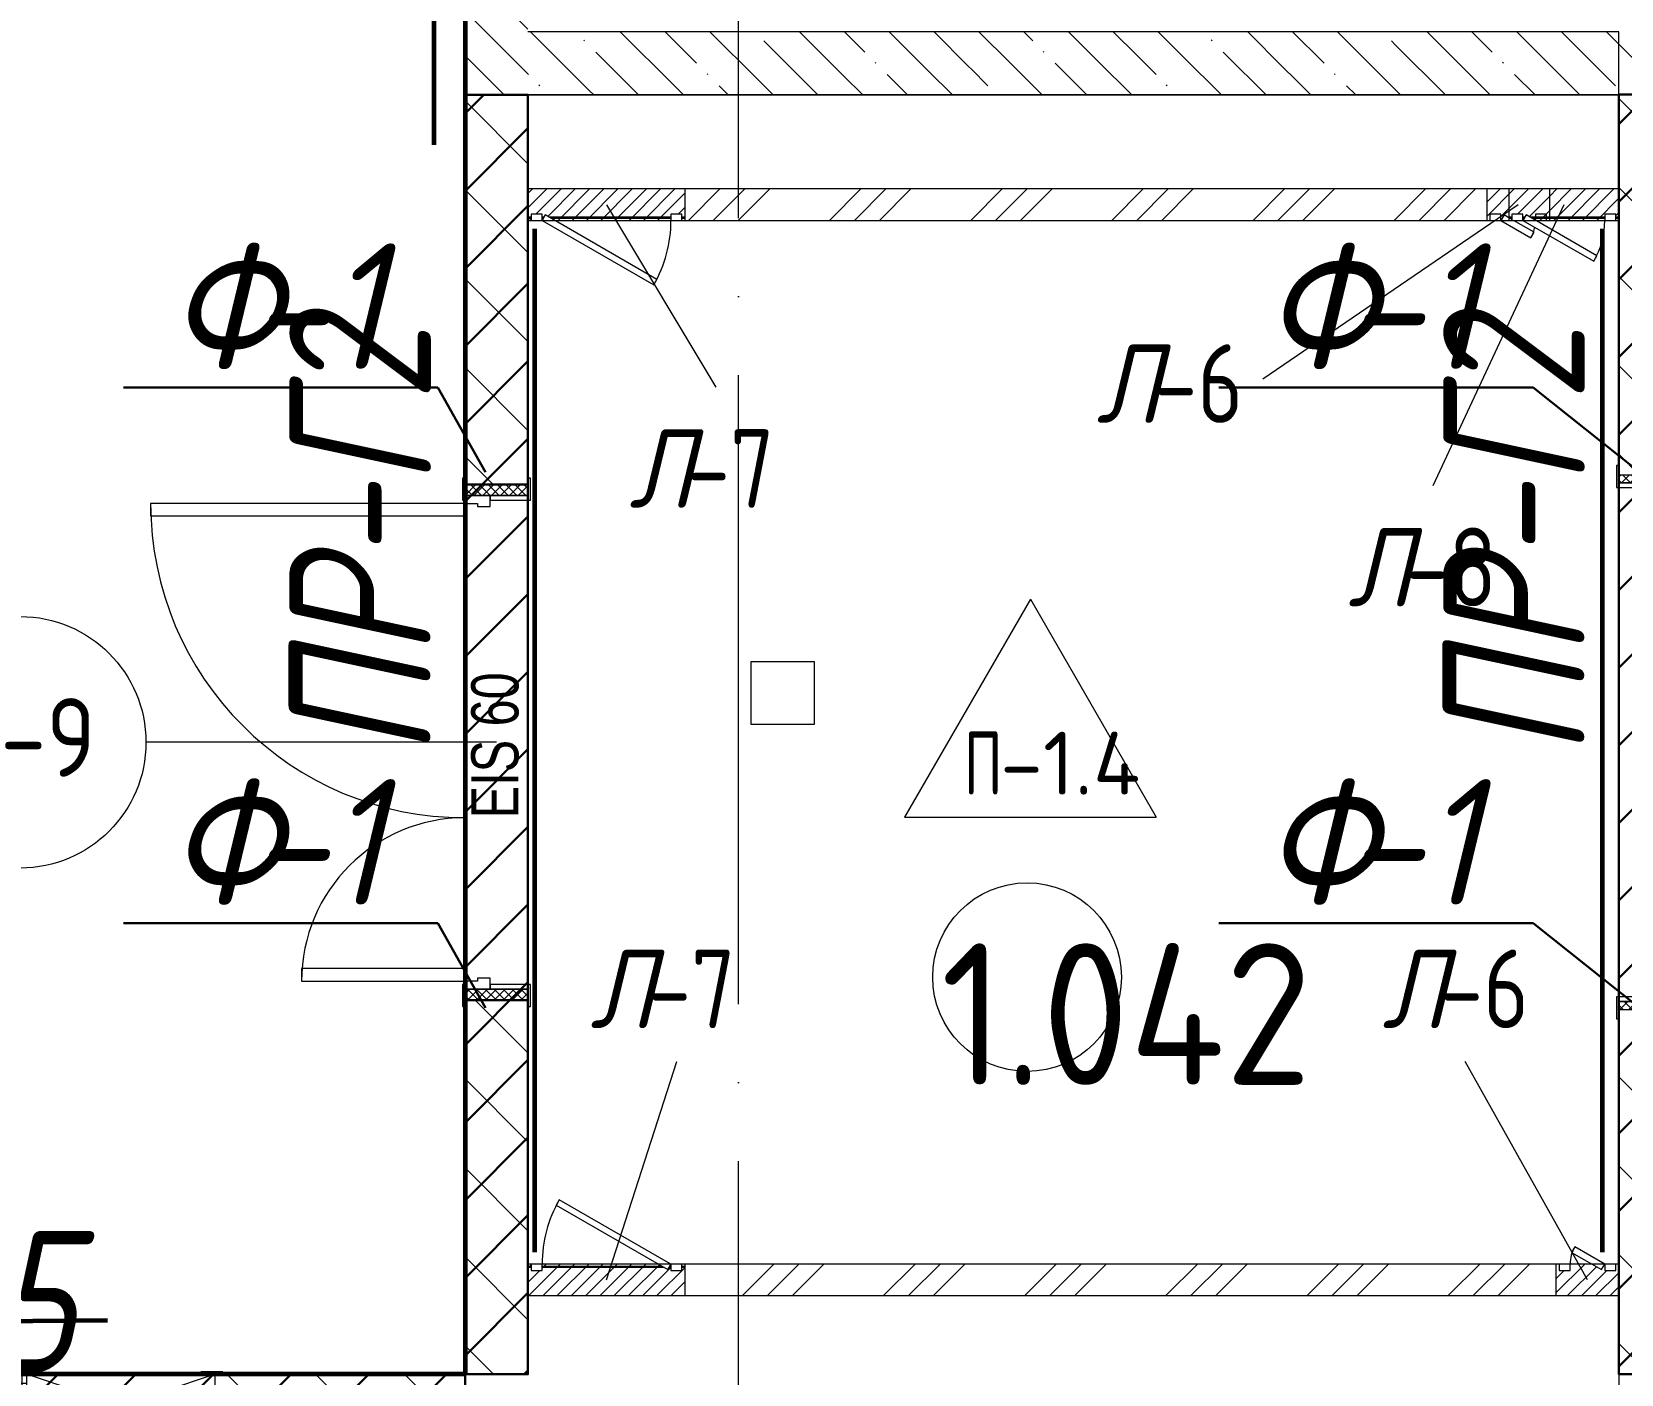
# Model space of a CAD drawing. Header units: millimetres. Extents: x -592259 to 288321, y -552984 to 293768.
# Drawn here: x 84840 to 89895, y 45905 to 50175 of the extents above; entities that cross this region are included whole.
import ezdxf

# ---------------------------------------------------------------- set-up
doc = ezdxf.new("R2010")
doc.units = ezdxf.units.MM
doc.linetypes.add('ADSK_Линия сетки', pattern=[2500, 2000, -250, 0, -250])
for name, color, linetype, lineweight in [('0.1) Блок 3 вып', 6, 'Continuous', 30), ('2.3)Фарх 3 выполн.', 160, 'Continuous', 30), ('3.3) Перемычки 3 выполн', 5, 'Continuous', 30), ('4.1) Штук. 3.1 вып', 6, 'Continuous', 60), ('A-AREA-____-IDEN', 250, 'Continuous', 9), ('A-DETL-GENF-OTLN', 250, 'Continuous', 5), ('A-DOOR-____-IDEN', 250, 'Continuous', 9), ('A-DOOR-____-MCUT', 250, 'Continuous', 5), ('A-DOOR-____-OTLN', 250, 'Continuous', 5), ('A-DOOR-FRAM-MCUT', 250, 'Continuous', 5), ('A-DOOR-FRAM-OTLN', 250, 'Continuous', 5), ('A-DOOR-GLAZ-MCUT', 250, 'Continuous', 5), ('A-FLOR-____-IDEN', 250, 'Continuous', 9), ('A-FLOR-____-OTLN', 250, 'Continuous', 9), ('A-GENM-____-MCUT', 250, 'Continuous', 25), ('A-GENM-____-OTLN', 250, 'Continuous', 9), ('A-GLAZ-____-OTLN', 250, 'Continuous', 5), ('A-WALL-____-MCUT', 250, 'Continuous', 13), ('A-WALL-____-PATT', 250, 'Continuous', 13), ('I-WALL-____-OTLN', 250, 'Continuous', 9), ('S-GRID-____-OTLN', 250, 'Continuous', 9)]:
    doc.layers.add(name, color=color, linetype=linetype, lineweight=lineweight)
doc.styles.add('Arial Narrow', font='ARIALN.TTF', dxfattribs={"width": 0.9, "height": 150})
doc.styles.add('GOST Common_1', font='', dxfattribs={"width": 0.9, "height": 250})
doc.styles.add('ISOCPEUR_1', font='isocpeur.ttf', dxfattribs={"width": 0.9, "height": 250})
doc.styles.add('ISOCPEUR_2', font='isocpeur.ttf', dxfattribs={"height": 160})
doc.styles.add('ISOCPEUR_I', font='isocpeui.ttf', dxfattribs={"width": 0.9, "height": 12.5})
doc.styles.add('ISOCPEUR_I_1', font='ГОСТ тип А.ttf', dxfattribs={"height": 2500})
doc.styles.get('GOST Common_1').set_extended_font_data('GOST Common')
pattern_1 = [(135, (12287.91, -0.0006), (-141.42136, -141.42136), [])]
pattern_2 = [(45, (12287.9, -0.0006), (-224.5064, 224.5064), []), (45, (12367.3, -0.0006), (0, 449.0128), []), (45, (12208.54, -0.0006), (0, 449.0128), [])]
pattern_3 = [(135, (12287.91, -0.0006), (-142.5612, -142.5612), []), (135, (12430.48, -0.0006), (-142.5612, -142.5612), [252.016, -50.403, 3.353, -47.05])]
pattern_4 = [(45, (125, 0), (-22.6274, 22.6274), [])]

# ---------------------------------------------------------------- blocks, each defined once
blk = doc.blocks.new('Дверь_СКБ_2Ст_Внутренняя1 - Н_Д-9_1700x2100h_Умывальные-42040164-АР1_Маркировочный план 1 этажа С2и3')
at = {"layer": 'A-DOOR-____-OTLN'}
h = blk.add_hatch(dxfattribs=at)
h.set_pattern_fill('FP_24', color=256, style=0, pattern_type=2)
h.set_pattern_definition([(135, (1491.41, 164.685), (-14.14214, -14.14214), []), (225, (1491.41, 164.685), (14.14214, -14.14214), [])])
h.paths.add_polyline_path([(797.5, -100), (832.5, -100), (832.5, 100), (797.5, 100), (797.5, 25.4)])
at = {"layer": 'A-DOOR-FRAM-OTLN'}
h = blk.add_hatch(dxfattribs=at)
h.set_pattern_fill('FP_25', color=256, style=0, pattern_type=2)
h.set_pattern_definition([(45, (-631.384, 164.685), (-14.1421, 14.1421), []), (135, (-631.384, 164.685), (-14.1421, -14.1421), [])])
h.paths.add_polyline_path([(-807.5, 100), (-807.5, -100), (-772.5, -100), (-772.5, 100)])
at = {"layer": 'A-DOOR-____-MCUT'}
for p, q in [((772.5, 1100), (732.5, 1100)), ((732.5, 1100), (732.5, 100)), ((772.5, 100), (772.5, 1100)), ((-747.5, 620), (-747.5, 100)), ((-707.5, 620), (-747.5, 620)), ((-707.5, 100), (-707.5, 620)), ((-747.5, 100), (-707.5, 100)), ((732.5, 100), (772.5, 100))]:
    blk.add_line(p, q, dxfattribs=at)
at = {"layer": 'A-DOOR-____-OTLN'}
for centre, radius, start, end in [((772.5, 100), 1000, 90, 180), ((-747.5, 100), 520, 0, 90)]:
    blk.add_arc(centre, radius, start, end, dxfattribs=at)
at = {"layer": 'A-DOOR-FRAM-MCUT'}
for p, q in [((-757.5, 108), (-827.5, 108)), ((-827.5, 108), (-827.5, 100)), ((-757.5, 100), (-757.5, 108)), ((852.5, 108), (782.5, 108)), ((782.5, 108), (782.5, 100)), ((852.5, 100), (852.5, 108)), ((-827.5, 100), (-757.5, 100)), ((-772.5, 100), (-807.5, 100)), ((-807.5, 100), (-807.5, -100)), ((-747.5, 100), (-772.5, 100)), ((-772.5, 100), (-772.5, 20)), ((-772.5, -100), (-772.5, 100)), ((-757.5, 100), (-772.5, 100)), ((-772.5, 100), (-772.5, 99)), ((-772.5, 99), (-757.5, 99)), ((-757.5, 99), (-757.5, 100)), ((-747.5, 60), (-747.5, 100)), ((-737.5, 60), (-747.5, 60)), ((-737.5, 20), (-737.5, 60)), ((772.5, 60), (762.5, 60)), ((762.5, 60), (762.5, 20)), ((772.5, 100), (772.5, 60)), ((797.5, 100), (772.5, 100)), ((797.5, 100), (782.5, 100)), ((782.5, 100), (782.5, 99)), ((782.5, 100), (852.5, 100)), ((782.5, 99), (797.5, 99)), ((797.5, 20), (797.5, 100)), ((832.5, 100), (797.5, 100)), ((797.5, 100), (797.5, -100)), ((797.5, 99), (797.5, 100)), ((832.5, -100), (832.5, 100)), ((-772.5, 20), (-737.5, 20)), ((-757.5, 20), (-772.5, 20)), ((-772.5, 20), (-772.5, -100)), ((-757.5, -100), (-757.5, 20)), ((762.5, 20), (797.5, 20)), ((797.5, 20), (782.5, 20)), ((782.5, 20), (782.5, -100)), ((797.5, -100), (797.5, 20)), ((-757.5, -100), (-827.5, -100)), ((-827.5, -100), (-827.5, -108)), ((-807.5, -100), (-772.5, -100)), ((-772.5, -100), (-757.5, -100)), ((-757.5, -108), (-757.5, -100)), ((782.5, -100), (797.5, -100)), ((852.5, -100), (782.5, -100)), ((782.5, -100), (782.5, -108)), ((797.5, -100), (832.5, -100)), ((852.5, -108), (852.5, -100)), ((-827.5, -108), (-757.5, -108)), ((782.5, -108), (852.5, -108))]:
    blk.add_line(p, q, dxfattribs=at)
blk = doc.blocks.new('Дверь_СКБ_2Ст_Внутренняя1 - Н_ВВ-6_1700x2100h_Обеденный зал-42039571-АР1_Маркировочный план 1 этажа С2и3')
at = {"layer": 'A-DOOR-____-OTLN'}
h = blk.add_hatch(dxfattribs=at)
h.set_pattern_fill('FP_46', color=256, style=0, pattern_type=2)
h.set_pattern_definition([(135, (1451.41, 164.685), (-14.14214, -14.14214), []), (225, (1451.41, 164.685), (14.14214, -14.14214), [])])
h.paths.add_polyline_path([(862.5, -100), (862.5, 100), (837.5, 100), (837.5, -100)])
at = {"layer": 'A-DOOR-FRAM-OTLN'}
h = blk.add_hatch(dxfattribs=at)
h.set_pattern_fill('FP_47', color=256, style=0, pattern_type=2)
h.set_pattern_definition([(45, (-671.384, 164.685), (-14.1421, 14.1421), []), (135, (-671.384, 164.685), (-14.1421, -14.1421), [])])
h.paths.add_polyline_path([(-812.5, -100), (-812.5, 100), (-837.5, 100), (-837.5, -100)])
at = {"layer": 'A-DOOR-____-MCUT'}
for p, q in [((-787.5, 1100), (-787.5, 100)), ((-747.5, 1100), (-787.5, 1100)), ((-747.5, 100), (-747.5, 1100)), ((812.5, 700), (772.5, 700)), ((772.5, 700), (772.5, 100)), ((812.5, 100), (812.5, 700)), ((-787.5, 100), (-747.5, 100)), ((772.5, 100), (812.5, 100))]:
    blk.add_line(p, q, dxfattribs=at)
at = {"layer": 'A-DOOR-____-OTLN'}
for centre, radius, start, end in [((-787.5, 100), 1000, 0, 90), ((812.5, 100), 600, 90, 180)]:
    blk.add_arc(centre, radius, start, end, dxfattribs=at)
at = {"layer": 'A-DOOR-FRAM-MCUT'}
for p, q in [((-797.5, 108), (-867.5, 108)), ((-867.5, 108), (-867.5, 100)), ((-797.5, 100), (-797.5, 108)), ((892.5, 108), (822.5, 108)), ((822.5, 108), (822.5, 100)), ((892.5, 100), (892.5, 108)), ((-867.5, 100), (-797.5, 100)), ((-812.5, 100), (-837.5, 100)), ((-837.5, 100), (-837.5, -100)), ((-787.5, 100), (-812.5, 100)), ((-812.5, 100), (-812.5, 20)), ((-812.5, -100), (-812.5, 100)), ((-797.5, 100), (-812.5, 100)), ((-812.5, 100), (-812.5, 99)), ((-812.5, 99), (-797.5, 99)), ((-797.5, 99), (-797.5, 100)), ((-787.5, 60), (-787.5, 100)), ((-777.5, 60), (-787.5, 60)), ((-777.5, 20), (-777.5, 60)), ((812.5, 60), (802.5, 60)), ((802.5, 60), (802.5, 20)), ((812.5, 100), (812.5, 60)), ((837.5, 100), (812.5, 100)), ((837.5, 100), (822.5, 100)), ((822.5, 100), (822.5, 99)), ((822.5, 100), (892.5, 100)), ((822.5, 99), (837.5, 99)), ((837.5, 20), (837.5, 100)), ((862.5, 100), (837.5, 100)), ((837.5, 100), (837.5, -100)), ((837.5, 99), (837.5, 100)), ((862.5, -100), (862.5, 100)), ((-812.5, 20), (-777.5, 20)), ((-797.5, 20), (-812.5, 20)), ((-812.5, 20), (-812.5, -100)), ((-797.5, -100), (-797.5, 20)), ((802.5, 20), (837.5, 20)), ((837.5, 20), (822.5, 20)), ((822.5, 20), (822.5, -100)), ((837.5, -100), (837.5, 20)), ((-797.5, -100), (-867.5, -100)), ((-867.5, -100), (-867.5, -108)), ((-837.5, -100), (-812.5, -100)), ((-812.5, -100), (-797.5, -100)), ((-797.5, -108), (-797.5, -100)), ((822.5, -100), (837.5, -100)), ((892.5, -100), (822.5, -100)), ((822.5, -100), (822.5, -108)), ((837.5, -100), (862.5, -100)), ((892.5, -108), (892.5, -100)), ((-867.5, -108), (-797.5, -108)), ((822.5, -108), (892.5, -108))]:
    blk.add_line(p, q, dxfattribs=at)
blk = doc.blocks.new('Дверь_СКБ_2Ст_Фрамуга2 - Н_ВВ-13_2700x2600h_Коридоры-42037136-АР1_Маркировочный план 1 этажа С2и3')
at = {"layer": 'A-DOOR-FRAM-OTLN'}
h = blk.add_hatch(dxfattribs=at)
h.set_pattern_fill('FP_157', color=256, style=0, pattern_type=2)
h.set_pattern_definition([(45, (-1171.384, 164.685), (-14.1421, 14.1421), []), (135, (-1171.384, 164.685), (-14.1421, -14.1421), [])])
h.paths.add_polyline_path([(-1337.5, -100), (-1312.5, -100), (-1312.5, 100), (-1337.5, 100)])
at = {"layer": 'A-DOOR-____-MCUT'}
for p, q in [((-1287.5, 1050), (-1287.5, 100)), ((-1237.5, 1050), (-1287.5, 1050)), ((-1237.5, 100), (-1237.5, 1050)), ((612.5, 1050), (562.5, 1050)), ((562.5, 1050), (562.5, 100)), ((612.5, 100), (612.5, 1050)), ((-1287.5, 100), (-1237.5, 100)), ((562.5, 100), (612.5, 100))]:
    blk.add_line(p, q, dxfattribs=at)
at = {"layer": 'A-DOOR-____-OTLN'}
for centre, start, end in [((-1287.5, 100), 0, 90), ((612.5, 100), 90, 180)]:
    blk.add_arc(centre, 950, start, end, dxfattribs=at)
at = {"layer": 'A-DOOR-FRAM-MCUT'}
for p, q in [((-1297.5, 108), (-1367.5, 108)), ((-1367.5, 108), (-1367.5, 100)), ((-1297.5, 100), (-1297.5, 108)), ((622.5, 108), (622.5, 100)), ((692.5, 108), (622.5, 108)), ((682.5, 108), (682.5, 100)), ((752.5, 108), (682.5, 108)), ((692.5, 100), (692.5, 108)), ((752.5, 100), (752.5, 108)), ((1392.5, 108), (1322.5, 108)), ((1322.5, 108), (1322.5, 100)), ((1392.5, 100), (1392.5, 108)), ((-1367.5, 100), (-1297.5, 100)), ((-1312.5, 100), (-1337.5, 100)), ((-1337.5, 100), (-1337.5, -100)), ((-1287.5, 100), (-1312.5, 100)), ((-1312.5, 100), (-1312.5, 20)), ((-1312.5, -100), (-1312.5, 100)), ((-1287.5, 60), (-1287.5, 100)), ((-1277.5, 60), (-1287.5, 60)), ((-1277.5, 20), (-1277.5, 60)), ((612.5, 60), (602.5, 60)), ((602.5, 60), (602.5, 20)), ((612.5, 100), (612.5, 60)), ((637.5, 100), (612.5, 100)), ((622.5, 100), (622.5, 20)), ((737.5, 100), (637.5, 100)), ((637.5, 20), (637.5, 100)), ((637.5, 20), (637.5, 100)), ((737.5, 100), (737.5, 20)), ((752.5, 100), (752.5, 20)), ((752.5, 100), (767.5, 100)), ((1367.5, 100), (1392.5, 100)), ((-1312.5, 20), (-1277.5, 20)), ((-1297.5, 20), (-1312.5, 20)), ((-1312.5, 20), (-1312.5, -100)), ((-1297.5, -100), (-1297.5, 20)), ((602.5, 20), (637.5, 20)), ((622.5, 12), (622.5, 20)), ((692.5, 12), (622.5, 12)), ((737.5, 20), (637.5, 20)), ((682.5, 20), (682.5, 12)), ((682.5, 12), (752.5, 12)), ((692.5, 20), (692.5, 12)), ((752.5, 12), (752.5, 20)), ((767.5, 20), (752.5, 20)), ((-1297.5, -100), (-1367.5, -100)), ((-1367.5, -100), (-1367.5, -108)), ((-1337.5, -100), (-1312.5, -100)), ((-1312.5, -100), (-1297.5, -100)), ((-1297.5, -108), (-1297.5, -100)), ((1322.5, -100), (1322.5, -108)), ((1392.5, -100), (1367.5, -100)), ((1392.5, -108), (1392.5, -100)), ((-1367.5, -108), (-1297.5, -108)), ((1322.5, -108), (1392.5, -108))]:
    blk.add_line(p, q, dxfattribs=at)
at = {"layer": 'A-DOOR-GLAZ-MCUT'}
for p, q in [((767.5, 70), (737.5, 70)), ((767.5, 50), (737.5, 50))]:
    blk.add_line(p, q, dxfattribs=at)
blk = doc.blocks.new('_Wn_-As_OpeningMEP_wall__Rectangular - _Wn_-As_OpeningMEP_wall__Rectangular-35710610-АР1_Маркировочный план 1 этажа С2и3')
at = {"layer": 'A-DETL-GENF-OTLN', "lineweight": 5}
for p, q in [((300, -100), (-300, 100)), ((300, 100), (-300, -100)), ((-300, 100), (-300, -100)), ((300, 100), (-300, 100)), ((-300, 100), (-300, -100)), ((300, -100), (300, 100)), ((300, -100), (300, 100)), ((-300, -100), (300, -100))]:
    blk.add_line(p, q, dxfattribs=at)
blk = doc.blocks.new('АР_Люк - ЛРС_ВК_200х200_внутренний_RAL 9006-42718871-АР1_Маркировочный план 1 этажа С2и3')
at = {"layer": 'A-DOOR-____-OTLN'}
h = blk.add_hatch(dxfattribs=at)
h.set_pattern_fill('FP_148', color=256, style=0, pattern_type=2)
h.set_pattern_definition(pattern_4)
h.paths.add_polyline_path([(110, 50), (106, 43), (110, 43)])
h.paths.add_polyline_path([(70, 50), (70, 43), (82.1, 43), (74.7, 47.3)])
h.paths.add_polyline_path([(180, 50), (170, 32.7), (155, 40), (145, 40), (145, 30), (110, 30), (110, 40), (104.2, 40), (100, 32.7), (87.3, 40), (70, 40), (70, 30), (35, 30), (35, 40), (25, 40), (25, -50), (225, -50), (225, 50), (215, 50), (215, 30), (180, 30), (180, 49)])
h.paths.add_polyline_path([(35, 50), (25, 50), (25, 43), (35, 43)])
h.paths.add_polyline_path([(145, 47.1), (145, 43), (152.1, 43)])
at = {"layer": 'A-DETL-GENF-OTLN', "lineweight": 5}
for p, q in [((70, 50), (25, 50)), ((25, 50), (25, 43)), ((25, 40), (25, -50)), ((155, 50), (145, 50)), ((225, 50), (155, 50)), ((225, -50), (225, 50)), ((25, -50), (155, -50)), ((155, -50), (225, -50))]:
    blk.add_line(p, q, dxfattribs=at)
at = {"layer": 'A-DOOR-____-MCUT', "lineweight": 5}
for p, q in [((84.7, 105), (74.7, 87.7)), ((180, 50), (84.7, 105)), ((74.7, 87.7), (140, 50)), ((70, 50), (35, 50)), ((35, 50), (35, 43)), ((35, 40), (35, 30)), ((35, 30), (70, 30)), ((70, 43), (70, 50)), ((70, 30), (70, 40)), ((145, 47.1), (152.1, 43)), ((155, 41.3), (170, 32.7)), ((170, 32.7), (180, 50)), ((215, 50), (180, 50)), ((180, 50), (180, 30)), ((180, 30), (215, 30)), ((215, 30), (215, 50))]:
    blk.add_line(p, q, dxfattribs=at)
blk.add_arc((180, 50), 110, 150, 168.692, dxfattribs=at)
at = {"layer": 'A-DOOR-____-OTLN'}
blk.add_line((180, 50), (84.7, 105), dxfattribs=at)
blk = doc.blocks.new('АР_Люк - ЛРС_ВК_200х200_внутренний_RAL 9006-V129-АР1_Маркировочный план 1 этажа С2и3')
at = {"layer": 'A-DOOR-____-OTLN'}
h = blk.add_hatch(dxfattribs=at)
h.set_pattern_fill('FP_148', color=256, style=0, pattern_type=2)
h.set_pattern_definition(pattern_4)
h.paths.add_polyline_path([(25, -50), (225, -50), (225, 50), (215, 50), (215, 30), (180, 30), (180, 50), (170, 32.7), (140, 50), (70, 50), (70, 30), (35, 30), (35, 50), (25, 50), (25, -43.3)])
at = {"layer": 'A-DETL-GENF-OTLN', "lineweight": 5}
for p, q in [((225, 50), (25, 50)), ((25, 50), (25, -50)), ((225, -50), (225, 50)), ((25, -50), (225, -50))]:
    blk.add_line(p, q, dxfattribs=at)
at = {"layer": 'A-DOOR-____-MCUT', "lineweight": 5}
for p, q in [((84.7, 105), (74.7, 87.7)), ((180, 50), (84.7, 105)), ((74.7, 87.7), (170, 32.7)), ((70, 50), (35, 50)), ((35, 50), (35, 30)), ((35, 30), (70, 30)), ((70, 30), (70, 50)), ((170, 32.7), (180, 50)), ((215, 50), (180, 50)), ((180, 50), (180, 30)), ((180, 30), (215, 30)), ((215, 30), (215, 50))]:
    blk.add_line(p, q, dxfattribs=at)
blk.add_arc((180, 50), 110, 150, 180, dxfattribs=at)
at = {"layer": 'A-DOOR-____-OTLN'}
blk.add_line((180, 50), (84.7, 105), dxfattribs=at)
blk = doc.blocks.new('АР_Люк - ЛРС_ВК_500х400_наружный_NCS S 1000-N-42722041-АР1_Маркировочный план 1 этажа С2и3')
at = {"layer": 'A-DOOR-____-OTLN'}
h = blk.add_hatch(dxfattribs=at)
h.set_pattern_fill('FP_148', color=256, style=0, pattern_type=2)
h.set_pattern_definition(pattern_4)
h.paths.add_polyline_path([(-125, 50), (-125, -50), (375, -50), (375, 50), (365, 50), (365, 30), (330, 30), (330, 50), (320, 32.7), (290, 50), (-80, 50), (-80, 30), (-115, 30), (-115, 50), (-119.6, 50)])
at = {"layer": 'A-DETL-GENF-OTLN', "lineweight": 5}
for p, q in [((375, 50), (-125, 50)), ((-125, 50), (-125, -50)), ((375, -50), (375, 50)), ((-125, -50), (375, -50))]:
    blk.add_line(p, q, dxfattribs=at)
at = {"layer": 'A-DOOR-____-MCUT', "lineweight": 5}
for p, q in [((-25.1, 255), (-35.1, 237.7)), ((330, 50), (-25.1, 255)), ((-35.1, 237.7), (320, 32.7)), ((-80, 50), (-115, 50)), ((-115, 50), (-115, 30)), ((-115, 30), (-80, 30)), ((-80, 30), (-80, 50)), ((320, 32.7), (330, 50)), ((365, 50), (330, 50)), ((330, 50), (330, 30)), ((330, 30), (365, 30)), ((365, 30), (365, 50))]:
    blk.add_line(p, q, dxfattribs=at)
blk.add_arc((330, 50), 410, 150, 180, dxfattribs=at)
at = {"layer": 'A-DOOR-____-OTLN'}
blk.add_line((330, 50), (-25.1, 255), dxfattribs=at)
blk = doc.blocks.new('ASML_АР_Отделка Люка - ВО Отделка люков_Грунтовка 0_Шпатлевка 0_Окраска 0_0-42722003-АР1_Маркировочный план 1 этажа С2и3')
at = {"layer": 'A-GENM-____-MCUT', "lineweight": 5}
for p, q in [((-240, 3), (-250, 3)), ((-250, 3), (-250, 0)), ((177.1, 3), (-205, 3)), ((205, 3), (201, 3)), ((250, 3), (240, 3)), ((250, 0), (250, 3)), ((-250, 0), (-240, 0)), ((-205, 0), (182.3, 0)), ((199.2, 0), (205, 0)), ((240, 0), (250, 0))]:
    blk.add_line(p, q, dxfattribs=at)
blk = doc.blocks.new('АР_Люк - ЛРС_ВК_350х400_наружный_NCS S 1000-N-V131-АР1_Маркировочный план 1 этажа С2и3')
at = {"layer": 'A-DOOR-____-OTLN'}
h = blk.add_hatch(dxfattribs=at)
h.set_pattern_fill('FP_148', color=256, style=0, pattern_type=2)
h.set_pattern_definition(pattern_4)
h.paths.add_polyline_path([(170, 50), (-5, 50), (-5, 30), (-40, 30), (-40, 50), (-50, 50), (-50, -50), (170, -50), (170, 40), (180, 40), (180, 30), (215, 30), (215, 40), (232.3, 40), (227.1, 43), (215, 43), (215, 50), (180, 50), (180, 43), (170, 43)])
h.paths.add_polyline_path([(300, 50), (290, 50), (290, 47.1), (297.1, 43), (290, 43), (290, 40), (300, 40), (300, 43)])
h.paths.add_polyline_path([(251, 43), (249.2, 40), (255, 40), (255, 43)])
at = {"layer": 'A-DETL-GENF-OTLN', "lineweight": 5}
for p, q in [((300, 50), (-50, 50)), ((-50, 50), (-50, -50)), ((300, -50), (300, 50)), ((-50, -50), (300, -50))]:
    blk.add_line(p, q, dxfattribs=at)
at = {"layer": 'A-DOOR-____-MCUT', "lineweight": 5}
for p, q in [((29.8, 180), (19.8, 162.7)), ((19.8, 162.7), (245, 32.7)), ((255, 50), (29.8, 180)), ((-5, 50), (-40, 50)), ((-40, 50), (-40, 30)), ((-40, 30), (-5, 30)), ((-5, 30), (-5, 50)), ((245, 32.7), (255, 50)), ((290, 50), (255, 50)), ((255, 50), (255, 30)), ((255, 30), (290, 30)), ((290, 30), (290, 50))]:
    blk.add_line(p, q, dxfattribs=at)
blk.add_arc((255, 50), 260, 150, 180, dxfattribs=at)
at = {"layer": 'A-DOOR-____-OTLN'}
blk.add_line((255, 50), (29.8, 180), dxfattribs=at)
blk = doc.blocks.new('ASML_АР_Отделка Люка - ВО Отделка люков_Грунтовка 0_Шпатлевка 0_Окраска 0_0-42723977-АР1_Маркировочный план 1 этажа С2и3')
at = {"layer": 'A-GENM-____-MCUT', "lineweight": 5}
for p, q in [((-165, 3), (-175, 3)), ((-175, 3), (-175, 0)), ((102.1, 3), (-130, 3)), ((130, 3), (126, 3)), ((175, 3), (165, 3)), ((175, 0), (175, 3)), ((-175, 0), (-165, 0)), ((-130, 0), (107.3, 0)), ((124.2, 0), (130, 0)), ((165, 0), (175, 0))]:
    blk.add_line(p, q, dxfattribs=at)
blk = doc.blocks.new('AAR_СКБ_Марка_Помещения_мал - Номер-28977439-АР1_Маркировочный план 1 этажа С2и3')
at = {"layer": 'A-AREA-____-IDEN'}
blk.add_circle((-0.028, 0), 3, dxfattribs=at)
blk = doc.blocks.new('AAR_СКБ_Марка_Перекрытия - Марка пола-17325028-АР1_Маркировочный план 1 этажа С2и3')
at = {"layer": 'A-FLOR-____-IDEN'}
for p, q in [((0, 6.932), (-4.002, 0)), ((0, 6.932), (4.002, 0)), ((-4.002, 0), (4.002, 0))]:
    blk.add_line(p, q, dxfattribs=at)
blk = doc.blocks.new('ADSK_Марка_Дверь - Типоразмер_ADSK_Марка-30565456-АР1_Маркировочный план 1 этажа С2и3')
at = {"layer": 'A-DOOR-____-IDEN'}
blk.add_circle((0, 0), 4, dxfattribs=at)

msp = doc.modelspace()

# ---------------------------------------------------------------- hatches: boundary and pattern name
at = {"layer": '0.1) Блок 3 вып'}
h = msp.add_hatch(dxfattribs=at)
h.set_pattern_fill('ANSI31', color=256, scale=55)
h.paths.add_polyline_path([(86217.9138, 45905), (86417.9138, 45905), (86417.9138, 49974.9403), (86217.9138, 49974.9403)])
h.paths.add_polyline_path([(89887.8919, 49975), (90087.8919, 49975), (90087.8919, 45905), (89887.8919, 45905)])
h.paths.add_polyline_path([(81787.9138, 45905), (86217.9138, 45905), (86217.9138, 45705), (81787.9138, 45705)])
at = {"layer": 'A-WALL-____-PATT', "lineweight": 15, "true_color": 0x000000}
h = msp.add_hatch(dxfattribs=at)
h.set_pattern_fill('FP_1', color=18, style=0, pattern_type=2)
h.set_pattern_definition(pattern_3)
h.paths.add_polyline_path([(86217.9735, 49975), (86417.9138, 49975), (86417.9138, 50375), (86217.9138, 50375), (86217.9138, 49975)])
h.paths.add_polyline_path([(86417.9138, 52015), (86417.9138, 53974.9403), (86217.9138, 53974.9403), (86217.9138, 52015)])
h = msp.add_hatch(dxfattribs=at)
h.set_pattern_fill('FP_1', color=18, style=0, pattern_type=2)
h.set_pattern_definition(pattern_3)
h.paths.add_polyline_path([(88475.5822, 49975), (90087.8919, 49975), (90087.8919, 50175), (86417.9138, 50174.9403), (86417.9138, 49975), (88001.6092, 49975)])
h.paths.add_polyline_path([(86426.8871, 49975.5172), (89528.9791, 50174.9403), (89562.5258, 50156.2468), (86847.205, 49999.7432)])
h = msp.add_hatch(dxfattribs=at)
h.set_pattern_fill('FP_1', color=18, style=0, pattern_type=2)
h.set_pattern_definition(pattern_3)
h.paths.add_polyline_path([(86426.8871, 49975.5172), (89562.5258, 50156.2468), (89528.9791, 50174.9403), (86846.7795, 50002.5107)])
h = msp.add_hatch(dxfattribs=at)
h.set_pattern_fill('FP_2', color=18, style=0, pattern_type=2)
h.set_pattern_definition(pattern_1)
h.paths.add_polyline_path([(86217.9138, 45905), (86417.9138, 45905), (86417.9138, 47094.9994), (86217.9138, 47094.9994), (86217.9138, 46254.9403)])
h.paths.add_polyline_path([(86217.9138, 48734.9994), (86417.9138, 48734.9994), (86417.9138, 49975), (86217.9138, 49974.9403), (86217.9138, 48754.9994)])
h = msp.add_hatch(dxfattribs=at)
h.set_pattern_fill('FP_2', color=18, style=0, pattern_type=2)
h.set_pattern_definition(pattern_1)
h.paths.add_polyline_path([(89887.8919, 45905), (90087.8919, 45905), (90087.8919, 47064.9994), (89887.8919, 47064.9994), (89887.8919, 46154.9403)])
h.paths.add_polyline_path([(90087.8919, 48764.9994), (90087.8919, 49975), (89887.8919, 49974.9403), (89887.8919, 48764.9994)])
h = msp.add_hatch(dxfattribs=at)
h.set_pattern_fill('FP_5', color=18, style=0, pattern_type=2)
h.set_pattern_definition(pattern_2)
h.paths.add_polyline_path([(87711.8561, 49575), (89467.9138, 49575), (89467.9138, 49675), (86917.9138, 49675), (86917.9138, 49575), (87581.6182, 49575)])
h = msp.add_hatch(dxfattribs=at)
h.set_pattern_fill('FP_5', color=18, style=0, pattern_type=2)
h.set_pattern_definition(pattern_2)
h.paths.add_polyline_path([(88001.6092, 46154.9403), (89687.8919, 46154.9403), (89687.8919, 46254.9403), (86917.9138, 46254.9403), (86917.9138, 46154.9403), (87328.2985, 46154.9403)])
h = msp.add_hatch(dxfattribs=at)
h.set_pattern_fill('FP_2', color=18, style=0, pattern_type=2)
h.set_pattern_definition(pattern_1)
h.paths.add_polyline_path([(85447.9138, 45705), (86217.9138, 45705), (86217.6543, 45905), (85422.9138, 45904.9403), (85422.9138, 45705)])
h.paths.add_polyline_path([(81788.1983, 45705), (82717.9138, 45705), (82717.9138, 45905), (81787.9138, 45905), (81787.9138, 45705)])

# ---------------------------------------------------------------- linework, layer by layer
at = {"layer": '0.1) Блок 3 вып'}
for points in [[(86217.9138, 45905), (86417.9138, 45905), (86417.9138, 49974.9403), (86217.9138, 49974.9403)], [(89887.8919, 49975), (90087.8919, 49975), (90087.8919, 45905), (89887.8919, 45905)], [(86417.5494, 48734.9994), (86217.5494, 48734.9994), (86217.9138, 47094.9994), (86417.9138, 47094.9994)], [(81787.9138, 45905), (86217.9138, 45905), (86217.9138, 45705), (81787.9138, 45705)]]:
    msp.add_lwpolyline(points, close=True, dxfattribs=at)
msp.add_lwpolyline([(86217.9138, 45905), (86217.9138, 49974.9403)], dxfattribs=at)
at = {"layer": '2.3)Фарх 3 выполн.'}
for p, q in [((85131.6626, 49043.242), (86131.6626, 49043.242)), ((86283.5538, 48774.1864), (86131.6626, 49043.242)), ((88615.2247, 49043.242), (89615.2247, 49043.242)), ((89953.5319, 48774.1864), (89615.2247, 49043.242)), ((85131.6626, 47339.242), (86131.6626, 47339.242)), ((86283.5538, 47070.1864), (86131.6626, 47339.242)), ((88615.2247, 47339.242), (89615.2247, 47339.242)), ((89953.5319, 47070.1864), (89615.2247, 47339.242))]:
    msp.add_line(p, q, dxfattribs=at)
at = {"layer": '4.1) Штук. 3.1 вып'}
for p, q in [((86439.8305, 46292.6789), (86439.8305, 49548.1638)), ((89834.521, 49548.1638), (89834.521, 46292.6789))]:
    msp.add_line(p, q, dxfattribs=at)
msp.add_lwpolyline([(86217.9138, 45905), (81787.9138, 45905), (81787.9138, 55374.9994), (86217.9138, 55374.9994)], close=True, dxfattribs=at)
at = {"layer": '4.1) Штук. 3.1 вып', "color": 30, "true_color": 0xf26722}
for points in [[(86119.3717, 49815.3927), (86119.3717, 50506.4971)], [(82589.119, 46054.9015), (85080.903, 46077.2239)]]:
    msp.add_lwpolyline(points, dxfattribs=at)
at = {"layer": 'A-DOOR-____-IDEN', "color": 18, "true_color": 0x000000}
for p, q in [((86667.9138, 49625), (87016.0551, 49044.7909)), ((89567.9138, 49625), (88755.3138, 49069.8062)), ((89712.9138, 49625), (89296.39, 48731.0663)), ((86317.9138, 47914.9994), (85203.1151, 47914.9994)), ((86667.9138, 46204.9403), (86892.1027, 46899.5229)), ((89787.8919, 46204.9403), (89399.4839, 46899.5229))]:
    msp.add_line(p, q, dxfattribs=at)
at = {"layer": 'A-FLOR-____-OTLN', "color": 18, "lineweight": 5, "true_color": 0x000000}
for p, q in [((86217.9138, 48634.9994), (86217.9138, 47194.9994)), ((87128.2985, 47971.5926), (87128.2985, 48171.5926)), ((87128.2985, 48171.5926), (87328.2985, 48171.5926)), ((87328.2985, 48171.5926), (87328.2985, 47971.5926)), ((87328.2985, 47971.5926), (87128.2985, 47971.5926))]:
    msp.add_line(p, q, dxfattribs=at)
at = {"layer": 'A-WALL-____-MCUT', "color": 18, "lineweight": 15, "true_color": 0x000000}
for p, q in [((86217.9138, 50345), (86217.9138, 49974.9403)), ((89553.9791, 50174.9403), (86417.9138, 50174.9403)), ((89603.9791, 50174.9403), (89553.9791, 50174.9403)), ((89887.8919, 50174.9403), (89603.9791, 50174.9403)), ((89887.8919, 49974.9403), (89887.8919, 50174.9403)), ((86417.9138, 49975), (86217.9138, 49975)), ((86217.9138, 49974.9403), (86217.9138, 48754.9994)), ((86217.9138, 49974.9403), (89887.8919, 49974.9403)), ((86417.9138, 49975), (86417.9138, 49585)), ((86417.9138, 49975), (90087.8919, 49975)), ((89887.8919, 49975), (89887.8919, 49585)), ((89887.9138, 49675), (86417.9138, 49675)), ((89887.9138, 49585), (89887.9138, 49675)), ((86417.9138, 49582), (86417.9138, 48754.9994)), ((86417.9138, 49575), (86427.9138, 49575)), ((86502.9138, 49575), (86872.9138, 49575)), ((86907.9138, 49575), (89477.9138, 49575)), ((89657.9138, 49575), (89842.9138, 49575)), ((89877.9138, 49575), (89887.9138, 49575)), ((89887.8919, 49582), (89887.8919, 48794.9994)), ((89887.9138, 49575), (89887.9138, 49582)), ((86217.9138, 47074.9994), (86217.9138, 45904.9403)), ((86417.9138, 47074.9994), (86417.9138, 46247.9403)), ((89887.8919, 47034.9994), (89887.8919, 45905)), ((86427.9138, 46254.9403), (86417.9138, 46254.9403)), ((86417.9138, 46244.9403), (86417.9138, 45905)), ((86832.9138, 46254.9403), (86462.9138, 46254.9403)), ((89697.8919, 46254.9403), (86907.9138, 46254.9403)), ((89802.8919, 46254.9403), (89732.8919, 46254.9403)), ((89887.8919, 46254.9403), (89877.8919, 46254.9403)), ((86417.9138, 46154.9403), (89887.8919, 46154.9403)), ((86417.9138, 45905), (85447.9138, 45905)), ((89887.8919, 45905), (89887.8919, 45905)), ((90087.8919, 45905), (89887.8919, 45905)), ((89887.8919, 45905), (89887.8919, 45724.9994))]:
    msp.add_line(p, q, dxfattribs=at)
at = {"layer": 'I-WALL-____-OTLN', "color": 18, "lineweight": 15, "true_color": 0x000000}
for p, q in [((86417.9138, 48684.9994), (86417.9138, 47144.9994)), ((89887.8919, 47104.9994), (89887.8919, 48724.9994)), ((86217.9138, 47194.9994), (86217.9138, 48634.9994))]:
    msp.add_line(p, q, dxfattribs=at)
at = {"layer": 'S-GRID-____-OTLN', "color": 18, "linetype": 'ADSK_Линия сетки', "true_color": 0x000000}
msp.add_line((87087.9138, -2919.5356), (87087.9138, 61063.6538), dxfattribs=at)

# ---------------------------------------------------------------- block references
at = {"layer": 'A-AREA-____-IDEN', "color": 18, "true_color": 0x000000, "xscale": 99.99999999999993, "yscale": 99.99999999999993, "zscale": 99.99999999999993}
msp.add_blockref('AAR_СКБ_Марка_Помещения_мал - Номер-28977439-АР1_Маркировочный план 1 этажа С2и3', (88008.3025, 47167.9161), dxfattribs=at)
at = {"layer": 'A-DOOR-____-IDEN', "color": 18, "true_color": 0x000000, "xscale": 99.99999999999993, "yscale": 99.99999999999993, "zscale": 99.99999999999993}
msp.add_blockref('ADSK_Марка_Дверь - Типоразмер_ADSK_Марка-30565456-АР1_Маркировочный план 1 этажа С2и3', (84803.1151, 47914.9994), dxfattribs=at)
at = {"layer": 'A-DOOR-____-OTLN', "color": 18, "true_color": 0x000000}
for name, p, rotation in [('АР_Люк - ЛРС_ВК_500х400_наружный_NCS S 1000-N-42722041-АР1_Маркировочный план 1 этажа С2и3', (86792.9138, 49625), 180), ('АР_Люк - ЛРС_ВК_200х200_внутренний_RAL 9006-42718871-АР1_Маркировочный план 1 этажа С2и3', (89692.9138, 49625), 180), ('АР_Люк - ЛРС_ВК_350х400_наружный_NCS S 1000-N-V131-АР1_Маркировочный план 1 этажа С2и3', (89837.9138, 49625), 180), ('Дверь_СКБ_2Ст_Внутренняя1 - Н_ВВ-6_1700x2100h_Обеденный зал-42039571-АР1_Маркировочный план 1 этажа С2и3', (89987.8919, 47927.4994), 269.9999999999999), ('Дверь_СКБ_2Ст_Внутренняя1 - Н_Д-9_1700x2100h_Умывальные-42040164-АР1_Маркировочный план 1 этажа С2и3', (86317.9138, 47902.4994), 89.9999999999999)]:
    msp.add_blockref(name, p, dxfattribs=dict(at, rotation=rotation))
for name, p in [('Дверь_СКБ_2Ст_Фрамуга2 - Н_ВВ-13_2700x2600h_Коридоры-42037136-АР1_Маркировочный план 1 этажа С2и3', (84055.4138, 45805)), ('АР_Люк - ЛРС_ВК_500х400_наружный_NCS S 1000-N-42722041-АР1_Маркировочный план 1 этажа С2и3', (86542.9138, 46204.9403)), ('АР_Люк - ЛРС_ВК_200х200_внутренний_RAL 9006-V129-АР1_Маркировочный план 1 этажа С2и3', (89662.8919, 46204.9403))]:
    msp.add_blockref(name, p, dxfattribs=at)
at = {"layer": 'A-FLOR-____-IDEN', "color": 18, "true_color": 0x000000, "xscale": 99.99999999999993, "yscale": 99.99999999999993, "zscale": 99.99999999999993}
msp.add_blockref('AAR_СКБ_Марка_Перекрытия - Марка пола-17325028-АР1_Маркировочный план 1 этажа С2и3', (88016.3771, 47677.0985), dxfattribs=at)
at = {"layer": 'A-GENM-____-OTLN', "color": 18, "lineweight": 5, "true_color": 0x000000, "rotation": 180}
for name, p in [('ASML_АР_Отделка Люка - ВО Отделка люков_Грунтовка 0_Шпатлевка 0_Окраска 0_0-42722003-АР1_Маркировочный план 1 этажа С2и3', (86667.9138, 49585)), ('ASML_АР_Отделка Люка - ВО Отделка люков_Грунтовка 0_Шпатлевка 0_Окраска 0_0-42723977-АР1_Маркировочный план 1 этажа С2и3', (89712.9138, 49585))]:
    msp.add_blockref(name, p, dxfattribs=at)
at = {"layer": 'A-GENM-____-OTLN', "color": 18, "lineweight": 5, "true_color": 0x000000}
msp.add_blockref('ASML_АР_Отделка Люка - ВО Отделка люков_Грунтовка 0_Шпатлевка 0_Окраска 0_0-42722003-АР1_Маркировочный план 1 этажа С2и3', (86667.9138, 46244.9403), dxfattribs=at)
at = {"layer": 'A-GLAZ-____-OTLN', "color": 18, "true_color": 0x000000}
msp.add_blockref('_Wn_-As_OpeningMEP_wall__Rectangular - _Wn_-As_OpeningMEP_wall__Rectangular-35710610-АР1_Маркировочный план 1 этажа С2и3', (85122.9138, 45805), dxfattribs=at)

# ---------------------------------------------------------------- texts
at = {"layer": '2.3)Фарх 3 выполн.', "char_height": 400, "attachment_point": 1, "style": 'ISOCPEUR_I'}
for s, insert, width in [('\\fISOCPEUR|b0|i1|c204|p34|;Ф', (85272.1714, 49501.9252), 312.658125), ('-1', (85530.1402, 49501.9252), 384.81), ('\\fISOCPEUR|b0|i1|c204|p34|;Ф', (88755.7335, 49501.9252), 312.658125), ('-1', (89013.7023, 49501.9252), 384.81), ('\\fISOCPEUR|b0|i1|c204|p34|;Ф', (85272.1714, 47797.9252), 312.658125), ('-1', (85530.1402, 47797.9252), 384.81), ('\\fISOCPEUR|b0|i1|c204|p34|;Ф', (88755.7335, 47797.9252), 312.658125), ('-1', (89013.7023, 47797.9252), 384.81)]:
    msp.add_mtext(s, dxfattribs=dict(at, insert=insert, width=width))
at = {"layer": '3.3) Перемычки 3 выполн', "char_height": 450, "width": 141.097, "attachment_point": 1, "rotation": 90, "style": 'ISOCPEUR_I_1'}
for insert in [(85659.3609, 47870.2036), (89329.339, 47870.2036)]:
    msp.add_mtext('{\\fISOCPEUR|b0|i1|c204|p34;\\W0.8;ПР-Г2}', dxfattribs=dict(at, insert=insert))
at = {"layer": '3.3) Перемычки 3 выполн', "insert": (83588.7382, 46360.6012), "char_height": 450, "width": 141.097, "attachment_point": 1, "style": 'ISOCPEUR_I_1'}
msp.add_mtext('{\\fISOCPEUR|b0|i1|c204|p34;\\W0.8;ПР-Г5}', dxfattribs=at)
at = {"layer": 'A-AREA-____-IDEN', "color": 18, "true_color": 0x000000, "insert": (87730.8021, 47275.4017), "char_height": 450, "width": 628.523, "attachment_point": 1, "style": 'ISOCPEUR_1'}
msp.add_mtext('1.042', dxfattribs=at)
at = {"layer": 'A-DOOR-____-IDEN', "color": 18, "true_color": 0x000000, "char_height": 250, "attachment_point": 1}
for s, insert, width, style in [('\\fISOCPEUR|b0|i1|c204|p34|;\\W.9;Л', (88225.5616, 49181.1604), 223.670812, 'ISOCPEUR_I_1'), ('-6', (88410.1085, 49181.1604), 404.0505, 'ISOCPEUR_I_1'), ('\\fISOCPEUR|b0|i1|c204|p34|;\\W.9;Л', (86739.2744, 48911.1451), 223.670812, 'ISOCPEUR_I_1'), ('-7', (86923.8212, 48911.1451), 404.0505, 'ISOCPEUR_I_1'), ('\\fISOCPEUR|b0|i1|c204|p34|;\\W.9;Л', (89025.5616, 48597.4204), 223.670812, 'ISOCPEUR_I_1'), ('-8', (89210.1085, 48597.4204), 404.0505, 'ISOCPEUR_I_1'), ('-9', (84740.014, 48055.45), 389.620125, 'GOST Common_1'), ('\\fISOCPEUR|b0|i1|c204|p34|;\\W.9;Л', (86615.322, 47255.8771), 223.670812, 'ISOCPEUR_I_1'), ('-7', (86799.8689, 47255.8771), 404.0505, 'ISOCPEUR_I_1'), ('\\fISOCPEUR|b0|i1|c204|p34|;\\W.9;Л', (89134.6078, 47255.8771), 223.670812, 'ISOCPEUR_I_1'), ('-6', (89319.1547, 47255.8771), 404.0505, 'ISOCPEUR_I_1')]:
    msp.add_mtext(s, dxfattribs=dict(at, insert=insert, width=width, style=style))
at = {"layer": 'A-DOOR-____-IDEN', "color": 18, "true_color": 0x000000, "insert": (86237.7653, 47673.342), "char_height": 150, "width": 577.215, "attachment_point": 1, "rotation": 90, "style": 'Arial Narrow'}
msp.add_mtext('EIS 60', dxfattribs=at)
at = {"layer": 'A-FLOR-____-IDEN', "color": 18, "true_color": 0x000000, "char_height": 200, "attachment_point": 1, "style": 'ISOCPEUR_2'}
for s, insert, width in [('\\fISOCPEUR|b0|i0|c204|p34|;\\W.7;П', (87804.1421, 47948.4843), 140.295312), ('-1.4', (87919.8973, 47948.4843), 398.438687)]:
    msp.add_mtext(s, dxfattribs=dict(at, insert=insert, width=width))

doc.saveas('drawing.dxf')
